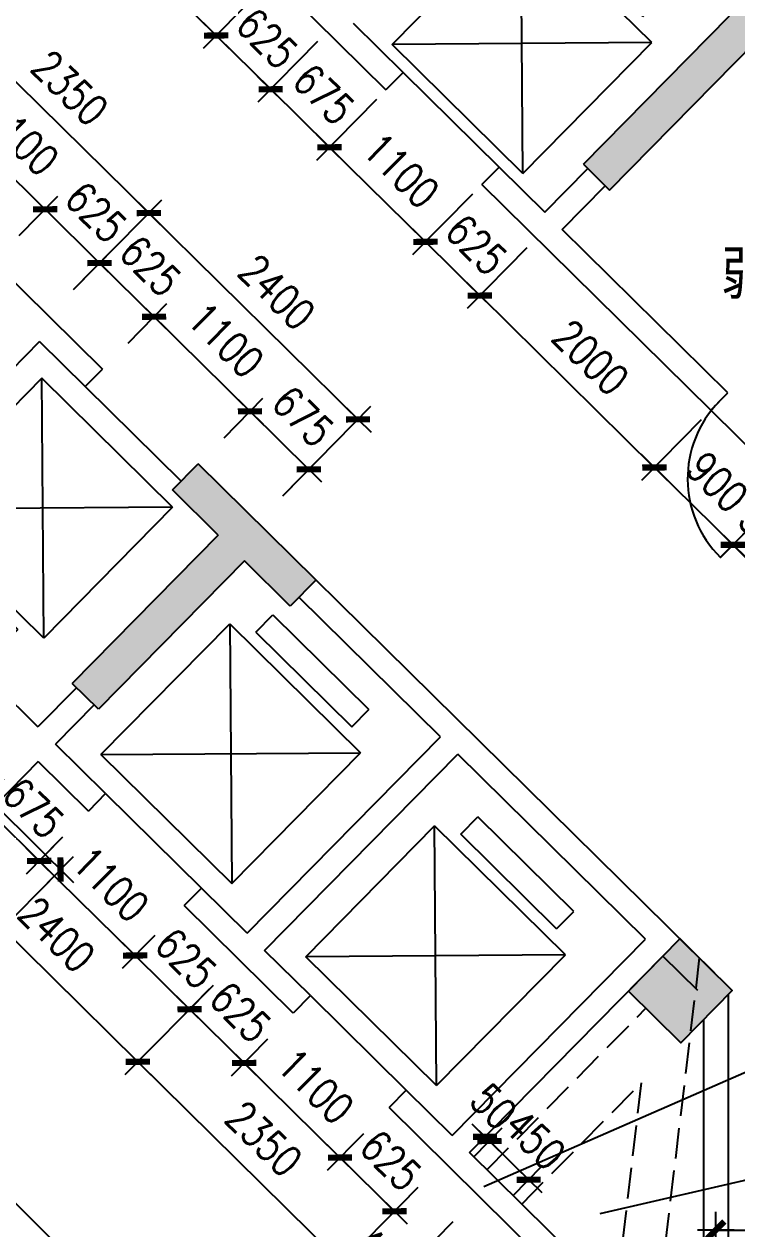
# Model space of a CAD drawing. Extents: x -357449 to -117302, y 127569 to 244935.
# Drawn here: x -332278 to -326454, y 188089 to 197925 of the extents above; entities that cross this region are included whole.
import ezdxf

# ---------------------------------------------------------------- set-up
doc = ezdxf.new("R2010")
doc.units = 0
doc.header["$MEASUREMENT"] = 0
doc.linetypes.add('DASH', pattern=[0.35, 0.25, -0.1])
doc.layers.get('0').update_dxf_attribs({"linetype": 'CONTINUOUS'})
doc.layers.get('DEFPOINTS').update_dxf_attribs({"linetype": 'CONTINUOUS'})
for name, color, linetype in [('1', 8, 'CONTINUOUS'), ('COLUMN', 4, 'CONTINUOUS'), ('WALL', 1, 'CONTINUOUS'), ('WINDOW', 4, 'CONTINUOUS'), ('WINDOWS', 4, 'CONTINUOUS'), ('阳台', 4, 'CONTINUOUS')]:
    doc.layers.add(name, color=color, linetype=linetype)
doc.layers.add('AXIS', color=3, linetype='CONTINUOUS', lineweight=9)
doc.styles.add('DIM_FONT', font='SIMPLEX.shx', dxfattribs={"width": 0.8})
doc.styles.add('H1', font='SimSun.ttf')
doc.dimstyles.new('DIMN-200', dxfattribs={"dimtxt": 300, "dimasz": 1, "dimexe": 250, "dimexo": 0, "dimgap": 150, "dimtad": 1, "dimdec": 0, "dimdsep": 46, "dimtxsty": 'DIM_FONT', "dimblk": '_DIMX', "dimcen": 2.5, "dimclrd": 256, "dimclre": 256, "dimclrt": 4, "dimadec": 0, "dimazin": 0, "dimtfac": 1, "dimtdec": 0, "dimtix": 1, "dimtmove": 2, "dimatfit": 3, "dimldrblk": '_DIMX', "dimfxl": 0, "dimtolj": 1, "dimtzin": 0, "dimarcsym": 0})
doc.dimstyles.get("Standard").update_dxf_attribs({"dimtxt": 375, "dimasz": 1, "dimexe": 150, "dimexo": 0, "dimgap": 200, "dimtad": 1, "dimdec": 0, "dimzin": 0, "dimdsep": 46, "dimtxsty": 'DIM_FONT', "dimblk1": '_DIMX', "dimblk2": '_DIMX', "dimsah": 1, "dimcen": 200, "dimclrd": 256, "dimclre": 256, "dimclrt": 4, "dimadec": 0, "dimazin": 0, "dimtfac": 1, "dimtdec": 0, "dimtix": 1, "dimtmove": 2, "dimatfit": 3, "dimldrblk": '_DIMX', "dimfxl": 0, "dimtolj": 1, "dimtzin": 0, "dimarcsym": 0})

# ---------------------------------------------------------------- blocks, each defined once
blk = doc.blocks.new('_DIMX')
blk.add_line((-150, 0), (150, 0))
at = {"const_width": 50}
blk.add_lwpolyline([(-70, -70), (70, 70)], dxfattribs=at)
blk = doc.blocks.new('*D1018')
at = {"linetype": 'ByBlock'}
for p, q in [((-303991, 226285.3), (-303991, 226794.9)), ((-300103.9, 225965.3), (-300103.9, 226794.9)), ((-303990, 226644.9), (-300104.9, 226644.9))]:
    blk.add_line(p, q, dxfattribs=at)
at = {"layer": 'DEFPOINTS', "color": 0, "linetype": 'ByBlock'}
for p in [(-300103.9, 226644.9), (-303991, 226285.3), (-300103.9, 225965.3)]:
    blk.add_point(p, dxfattribs=at)
at = {"linetype": 'ByBlock', "rotation": 180}
blk.add_blockref('_DIMX', (-303991, 226644.9), dxfattribs=at)
at = {"linetype": 'ByBlock'}
blk.add_blockref('_DIMX', (-300103.9, 226644.9), dxfattribs=at)
at = {"color": 4, "linetype": 'ByBlock', "insert": (-302047.4, 226919.9), "char_height": 250, "attachment_point": 5, "style": 'DIM_FONT'}
blk.add_mtext('\\A1;3887', dxfattribs=at)
blk = doc.blocks.new('*D1016')
at = {"linetype": 'ByBlock'}
for p, q in [((-307374.4, 240703.6), (-305957.6, 242141.4)), ((-298442.1, 234525.1), (-306062.1, 242033.9)), ((-299752.9, 233193.4), (-298336.1, 234631.2))]:
    blk.add_line(p, q, dxfattribs=at)
at = {"layer": 'DEFPOINTS', "color": 0, "linetype": 'ByBlock'}
for p in [(-306062.8, 242034.6), (-307374.4, 240703.6), (-299752.9, 233193.4)]:
    blk.add_point(p, dxfattribs=at)
at = {"linetype": 'ByBlock'}
for p, rotation in [((-306062.8, 242034.6), 135.4212849043528), ((-298441.4, 234524.4), 315.4212849043528)]:
    blk.add_blockref('_DIMX', p, dxfattribs=dict(at, rotation=rotation))
at = {"color": 4, "linetype": 'ByBlock', "insert": (-302059.1, 238475.4), "char_height": 250, "attachment_point": 5, "rotation": 315.42128, "style": 'DIM_FONT'}
blk.add_mtext('\\A1;10700', dxfattribs=at)
blk = doc.blocks.new('*D836')
at = {"linetype": 'ByBlock'}
for p, q in [((-307663.4, 240707.6), (-309496.6, 242514.1)), ((-309390.5, 242408.1), (-328829.8, 222680.8)), ((-327104.2, 220978.9), (-328937.4, 222785.3))]:
    blk.add_line(p, q, dxfattribs=at)
at = {"layer": 'DEFPOINTS', "color": 0, "linetype": 'ByBlock'}
for p in [(-307663.4, 240707.6), (-328830.5, 222680), (-327104.2, 220978.9)]:
    blk.add_point(p, dxfattribs=at)
at = {"linetype": 'ByBlock'}
for p, rotation in [((-309389.8, 242408.8), 45.42128490415822), ((-328830.5, 222680), 225.4212849041582)]:
    blk.add_blockref('_DIMX', p, dxfattribs=dict(at, rotation=rotation))
at = {"color": 4, "linetype": 'ByBlock', "insert": (-319306, 232737.4), "char_height": 250, "attachment_point": 5, "rotation": 45.42128, "style": 'DIM_FONT'}
blk.add_mtext('\\A1;27698', dxfattribs=at)
blk = doc.blocks.new('*D1072')
at = {"linetype": 'ByBlock'}
for p, q in [((-310466, 235535.9), (-310148.7, 235857.9)), ((-310253.3, 235750.4), (-309471.2, 234979.7)), ((-309682.5, 234763.9), (-309365.2, 235085.8))]:
    blk.add_line(p, q, dxfattribs=at)
at = {"layer": 'DEFPOINTS', "color": 0, "linetype": 'ByBlock'}
for p in [(-310466, 235535.9), (-309470.5, 234979), (-309682.5, 234763.9)]:
    blk.add_point(p, dxfattribs=at)
at = {"linetype": 'ByBlock'}
for p, rotation in [((-310254, 235751.1), 135.4212849043552), ((-309470.5, 234979), 315.4212849043552)]:
    blk.add_blockref('_DIMX', p, dxfattribs=dict(at, rotation=rotation))
at = {"color": 4, "linetype": 'ByBlock', "insert": (-309669.2, 235560.9), "char_height": 250, "attachment_point": 5, "rotation": 315.42128, "style": 'DIM_FONT'}
blk.add_mtext('\\A1;1100', dxfattribs=at)
blk = doc.blocks.new('*D1064')
at = {"linetype": 'ByBlock'}
for p, q in [((-306762.8, 235874.7), (-307251.7, 235378.5)), ((-307145.7, 235484.6), (-306363.6, 234714)), ((-305979.3, 235102.6), (-306468.2, 234606.4))]:
    blk.add_line(p, q, dxfattribs=at)
at = {"layer": 'DEFPOINTS', "color": 0, "linetype": 'ByBlock'}
for p in [(-306762.8, 235874.7), (-305979.3, 235102.6), (-306362.9, 234713.3)]:
    blk.add_point(p, dxfattribs=at)
at = {"linetype": 'ByBlock'}
for p, rotation in [((-307146.5, 235485.3), 135.4212848950313), ((-306362.9, 234713.3), 315.4212848950314)]:
    blk.add_blockref('_DIMX', p, dxfattribs=dict(at, rotation=rotation))
at = {"color": 4, "linetype": 'ByBlock', "insert": (-306561.7, 235295.2), "char_height": 250, "attachment_point": 5, "rotation": 315.42128, "style": 'DIM_FONT'}
blk.add_mtext('\\A1;1100', dxfattribs=at)
blk = doc.blocks.new('A$C42896F79')
at = {"layer": '1'}
for p, q in [((1120.9, 2194.6), (68.1, 1126.1)), ((1120.9, 2194.6), (2189.4, 1141.7)), ((1120.9, 2194.6), (1136.5, 73.3)), ((68.1, 1126.1), (2189.4, 1141.7)), ((68.1, 1126.1), (1136.5, 73.3)), ((2189.4, 1141.7), (1136.5, 73.3)), ((140.4, 914.5), (0, 772.1)), ((140.4, 914.5), (923.9, 142.5)), ((0, 772.1), (783.5, 0)), ((923.9, 142.5), (783.5, 0))]:
    blk.add_line(p, q, dxfattribs=at)
blk = doc.blocks.new('*D829')
at = {"linetype": 'ByBlock'}
for p, q in [((-310911.2, 235974.6), (-310191.8, 236704.7)), ((-310296.3, 236597.2), (-308623.9, 234949.1)), ((-309237.3, 234325.2), (-308517.9, 235055.3))]:
    blk.add_line(p, q, dxfattribs=at)
at = {"layer": 'DEFPOINTS', "color": 0, "linetype": 'ByBlock'}
for p in [(-310911.2, 235974.6), (-308623.2, 234948.4), (-309237.3, 234325.2)]:
    blk.add_point(p, dxfattribs=at)
at = {"linetype": 'ByBlock'}
for p, rotation in [((-310297.1, 236597.9), 135.4212849043533), ((-308623.2, 234948.4), 315.4212849043533)]:
    blk.add_blockref('_DIMX', p, dxfattribs=dict(at, rotation=rotation))
at = {"color": 4, "linetype": 'ByBlock', "insert": (-309267.1, 235969), "char_height": 250, "attachment_point": 5, "rotation": 315.42128, "style": 'DIM_FONT'}
blk.add_mtext('\\A1;2350', dxfattribs=at)
blk = doc.blocks.new('*D1125')
at = {"linetype": 'ByBlock'}
for p, q in [((-309877.5, 230113.7), (-309237.6, 229483)), ((-310396.5, 228520.6), (-309345.1, 229587.6)), ((-310930.4, 229045.2), (-310290.4, 228414.6))]:
    blk.add_line(p, q, dxfattribs=at)
at = {"layer": 'DEFPOINTS', "color": 0, "linetype": 'ByBlock'}
for p in [(-309877.5, 230113.7), (-309344.4, 229588.3), (-310930.4, 229045.2)]:
    blk.add_point(p, dxfattribs=at)
at = {"linetype": 'ByBlock'}
for p, rotation in [((-309344.4, 229588.3), 45.42128490437025), ((-310397.2, 228519.9), 225.4212849043703)]:
    blk.add_blockref('_DIMX', p, dxfattribs=dict(at, rotation=rotation))
at = {"color": 4, "linetype": 'ByBlock', "insert": (-310066.7, 229247.1), "char_height": 250, "attachment_point": 5, "rotation": 45.42128, "style": 'DIM_FONT'}
blk.add_mtext('\\A1;1500', dxfattribs=at)
blk = doc.blocks.new('*D1091')
at = {"linetype": 'ByBlock'}
for p, q in [((-308574, 229050.1), (-308840.2, 228780)), ((-308735.6, 228887.6), (-308736.3, 228888.3)), ((-308734.9, 228886.9), (-308289.7, 228448.2)), ((-308128.8, 228611.4), (-308395, 228341.3)), ((-308289, 228447.5), (-308288.3, 228446.8))]:
    blk.add_line(p, q, dxfattribs=at)
at = {"layer": 'DEFPOINTS', "color": 0, "linetype": 'ByBlock'}
for p in [(-308574, 229050.1), (-308128.8, 228611.4), (-308289.7, 228448.2)]:
    blk.add_point(p, dxfattribs=at)
at = {"linetype": 'ByBlock'}
for p, rotation in [((-308734.9, 228886.9), 315.4212849040234), ((-308289.7, 228448.2), 135.4212849040234)]:
    blk.add_blockref('_DIMX', p, dxfattribs=dict(at, rotation=rotation))
at = {"color": 4, "linetype": 'ByBlock', "insert": (-308319.3, 228863.4), "char_height": 250, "attachment_point": 5, "rotation": 315.42128, "style": 'DIM_FONT'}
blk.add_mtext('\\A1;625', dxfattribs=at)
blk = doc.blocks.new('*D1088')
at = {"linetype": 'ByBlock'}
for p, q in [((-309807.8, 230326.9), (-310527.2, 229596.8)), ((-308713.2, 228019.8), (-310421.2, 229703)), ((-308098.3, 228642.4), (-308817.7, 227912.3))]:
    blk.add_line(p, q, dxfattribs=at)
at = {"layer": 'DEFPOINTS', "color": 0, "linetype": 'ByBlock'}
for p in [(-309807.8, 230326.9), (-310422, 229703.7), (-308098.3, 228642.4)]:
    blk.add_point(p, dxfattribs=at)
at = {"linetype": 'ByBlock'}
for p, rotation in [((-310422, 229703.7), 135.4212849051306), ((-308712.5, 228019.1), 315.4212849051306)]:
    blk.add_blockref('_DIMX', p, dxfattribs=dict(at, rotation=rotation))
at = {"color": 4, "linetype": 'ByBlock', "insert": (-309374.2, 229057.3), "char_height": 250, "attachment_point": 5, "rotation": 315.42128, "style": 'DIM_FONT'}
blk.add_mtext('\\A1;2400', dxfattribs=at)
blk = doc.blocks.new('*D1093')
at = {"linetype": 'ByBlock'}
for p, q in [((-307653.1, 228203.7), (-307949.8, 227902.7)), ((-307843.8, 228008.8), (-307061.7, 227238.1)), ((-306869.6, 227431.6), (-307166.3, 227130.6))]:
    blk.add_line(p, q, dxfattribs=at)
at = {"layer": 'DEFPOINTS', "color": 0, "linetype": 'ByBlock'}
for p in [(-307653.1, 228203.7), (-306869.6, 227431.6), (-307061, 227237.4)]:
    blk.add_point(p, dxfattribs=at)
at = {"linetype": 'ByBlock'}
for p, rotation in [((-307844.5, 228009.5), 135.4212849040198), ((-307061, 227237.4), 315.4212849040198)]:
    blk.add_blockref('_DIMX', p, dxfattribs=dict(at, rotation=rotation))
at = {"color": 4, "linetype": 'ByBlock', "insert": (-307259.7, 227819.3), "char_height": 250, "attachment_point": 5, "rotation": 315.42128, "style": 'DIM_FONT'}
blk.add_mtext('\\A1;1100', dxfattribs=at)
blk = doc.blocks.new('*D1087')
at = {"linetype": 'ByBlock'}
for p, q in [((-308098.3, 228642.4), (-308817.7, 227912.3)), ((-307039.3, 226370.4), (-308711.8, 228018.4)), ((-306424.4, 226993), (-307143.9, 226262.9))]:
    blk.add_line(p, q, dxfattribs=at)
at = {"layer": 'DEFPOINTS', "color": 0, "linetype": 'ByBlock'}
for p in [(-308098.3, 228642.4), (-308712.5, 228019.1), (-306424.4, 226993)]:
    blk.add_point(p, dxfattribs=at)
at = {"linetype": 'ByBlock'}
for p, rotation in [((-308712.5, 228019.1), 135.4212849040186), ((-307038.6, 226369.7), 315.4212849040186)]:
    blk.add_blockref('_DIMX', p, dxfattribs=dict(at, rotation=rotation))
at = {"color": 4, "linetype": 'ByBlock', "insert": (-307682.5, 227390.3), "char_height": 250, "attachment_point": 5, "rotation": 315.42128, "style": 'DIM_FONT'}
blk.add_mtext('\\A1;2350', dxfattribs=at)
blk = doc.blocks.new('*D1092')
at = {"linetype": 'ByBlock'}
for p, q in [((-308098.3, 228642.4), (-308395, 228341.3)), ((-308290.4, 228448.9), (-308291.1, 228449.6)), ((-308289.7, 228448.2), (-307844.5, 228009.5)), ((-307653.1, 228203.7), (-307949.8, 227902.7)), ((-307843.8, 228008.8), (-307843.1, 228008.1))]:
    blk.add_line(p, q, dxfattribs=at)
at = {"layer": 'DEFPOINTS', "color": 0, "linetype": 'ByBlock'}
for p in [(-308098.3, 228642.4), (-307653.1, 228203.7), (-307844.5, 228009.5)]:
    blk.add_point(p, dxfattribs=at)
at = {"linetype": 'ByBlock'}
for p, rotation in [((-308289.7, 228448.2), 315.4212849040208), ((-307844.5, 228009.5), 135.4212849040208)]:
    blk.add_blockref('_DIMX', p, dxfattribs=dict(at, rotation=rotation))
at = {"color": 4, "linetype": 'ByBlock', "insert": (-307874.1, 228424.7), "char_height": 250, "attachment_point": 5, "rotation": 315.42128, "style": 'DIM_FONT'}
blk.add_mtext('\\A1;625', dxfattribs=at)
blk = doc.blocks.new('*D1095')
at = {"linetype": 'ByBlock'}
for p, q in [((-306424.4, 226993), (-307143.9, 226262.9)), ((-306139.5, 226712.2), (-306859, 225982.1)), ((-307039.3, 226370.4), (-307040, 226371.1)), ((-306753.7, 226088.9), (-307038.6, 226369.7)), ((-306753, 226088.2), (-306752.3, 226087.5))]:
    blk.add_line(p, q, dxfattribs=at)
at = {"layer": 'DEFPOINTS', "color": 0, "linetype": 'ByBlock'}
for p in [(-306424.4, 226993), (-306139.5, 226712.2), (-307038.6, 226369.7)]:
    blk.add_point(p, dxfattribs=at)
at = {"linetype": 'ByBlock'}
for p, rotation in [((-307038.6, 226369.7), 315.4212849058632), ((-306753.7, 226088.9), 135.4212849058632)]:
    blk.add_blockref('_DIMX', p, dxfattribs=dict(at, rotation=rotation))
at = {"color": 4, "linetype": 'ByBlock', "insert": (-306703.1, 226425.2), "char_height": 250, "attachment_point": 5, "rotation": 315.42128, "style": 'DIM_FONT'}
blk.add_mtext('\\A1;400', dxfattribs=at)
blk = doc.blocks.new('*D1094')
at = {"linetype": 'ByBlock'}
for p, q in [((-306869.6, 227431.6), (-307166.3, 227130.6)), ((-307061.7, 227238.1), (-307062.4, 227238.8)), ((-307061, 227237.4), (-306615.8, 226798.7)), ((-306424.4, 226993), (-306721.1, 226691.9)), ((-306615.1, 226798), (-306614.4, 226797.3))]:
    blk.add_line(p, q, dxfattribs=at)
at = {"layer": 'DEFPOINTS', "color": 0, "linetype": 'ByBlock'}
for p in [(-306869.6, 227431.6), (-306424.4, 226993), (-306615.8, 226798.7)]:
    blk.add_point(p, dxfattribs=at)
at = {"linetype": 'ByBlock'}
for p, rotation in [((-307061, 227237.4), 315.4212849040238), ((-306615.8, 226798.7), 135.4212849040238)]:
    blk.add_blockref('_DIMX', p, dxfattribs=dict(at, rotation=rotation))
at = {"color": 4, "linetype": 'ByBlock', "insert": (-306645.4, 227214), "char_height": 250, "attachment_point": 5, "rotation": 315.42128, "style": 'DIM_FONT'}
blk.add_mtext('\\A1;625', dxfattribs=at)
blk = doc.blocks.new('*D1076')
at = {"linetype": 'ByBlock'}
for p, q in [((-308008.7, 233114.4), (-307691.4, 233436.4)), ((-307797.3, 233330.3), (-307798.1, 233331)), ((-307796.6, 233329.6), (-307315.8, 232855.8)), ((-307527.9, 232640.6), (-307210.6, 232962.6)), ((-307315.1, 232855.1), (-307314.4, 232854.4))]:
    blk.add_line(p, q, dxfattribs=at)
at = {"layer": 'DEFPOINTS', "color": 0, "linetype": 'ByBlock'}
for p in [(-308008.7, 233114.4), (-307315.8, 232855.8), (-307527.9, 232640.6)]:
    blk.add_point(p, dxfattribs=at)
at = {"linetype": 'ByBlock'}
for p, rotation in [((-307796.6, 233329.6), 315.4212849043567), ((-307315.8, 232855.8), 135.4212849043567)]:
    blk.add_blockref('_DIMX', p, dxfattribs=dict(at, rotation=rotation))
at = {"color": 4, "linetype": 'ByBlock', "insert": (-307363.2, 233288.6), "char_height": 250, "attachment_point": 5, "rotation": 315.42128, "style": 'DIM_FONT'}
blk.add_mtext('\\A1;675', dxfattribs=at)
blk = doc.blocks.new('*D1021')
at = {"linetype": 'ByBlock'}
for p, q in [((-309237.3, 234325.2), (-308517.9, 235055.3)), ((-308622.5, 234947.7), (-306914.4, 233264.6)), ((-307527.9, 232640.6), (-306808.4, 233370.7))]:
    blk.add_line(p, q, dxfattribs=at)
at = {"layer": 'DEFPOINTS', "color": 0, "linetype": 'ByBlock'}
for p in [(-309237.3, 234325.2), (-306913.7, 233263.9), (-307527.9, 232640.6)]:
    blk.add_point(p, dxfattribs=at)
at = {"linetype": 'ByBlock'}
for p, rotation in [((-308623.2, 234948.4), 135.4212849043523), ((-306913.7, 233263.9), 315.4212849043523)]:
    blk.add_blockref('_DIMX', p, dxfattribs=dict(at, rotation=rotation))
at = {"color": 4, "linetype": 'ByBlock', "insert": (-307575.4, 234302), "char_height": 250, "attachment_point": 5, "rotation": 315.42128, "style": 'DIM_FONT'}
blk.add_mtext('\\A1;2400', dxfattribs=at)
blk = doc.blocks.new('*D1090')
at = {"linetype": 'ByBlock'}
for p, q in [((-309357.5, 229822.2), (-309623.7, 229552.1)), ((-309517.7, 229658.2), (-308735.6, 228887.6)), ((-308574, 229050.1), (-308840.2, 228780))]:
    blk.add_line(p, q, dxfattribs=at)
at = {"layer": 'DEFPOINTS', "color": 0, "linetype": 'ByBlock'}
for p in [(-309357.5, 229822.2), (-308574, 229050.1), (-308734.9, 228886.9)]:
    blk.add_point(p, dxfattribs=at)
at = {"linetype": 'ByBlock'}
for p, rotation in [((-309518.4, 229658.9), 135.4212849051347), ((-308734.9, 228886.9), 315.4212849051347)]:
    blk.add_blockref('_DIMX', p, dxfattribs=dict(at, rotation=rotation))
at = {"color": 4, "linetype": 'ByBlock', "insert": (-308933.6, 229468.8), "char_height": 250, "attachment_point": 5, "rotation": 315.42128, "style": 'DIM_FONT'}
blk.add_mtext('\\A1;1100', dxfattribs=at)
blk = doc.blocks.new('*D1089')
at = {"linetype": 'ByBlock'}
for p, q in [((-309807.8, 230326.9), (-310104.5, 230025.9)), ((-309999.9, 230133.4), (-310000.6, 230134.1)), ((-309999.2, 230132.7), (-309518.4, 229658.9)), ((-309327, 229853.2), (-309623.7, 229552.1)), ((-309517.7, 229658.2), (-309517, 229657.5))]:
    blk.add_line(p, q, dxfattribs=at)
at = {"layer": 'DEFPOINTS', "color": 0, "linetype": 'ByBlock'}
for p in [(-309807.8, 230326.9), (-309327, 229853.2), (-309518.4, 229658.9)]:
    blk.add_point(p, dxfattribs=at)
at = {"linetype": 'ByBlock'}
for p, rotation in [((-309999.2, 230132.7), 315.4212849051298), ((-309518.4, 229658.9), 135.4212849051298)]:
    blk.add_blockref('_DIMX', p, dxfattribs=dict(at, rotation=rotation))
at = {"color": 4, "linetype": 'ByBlock', "insert": (-309565.8, 230091.7), "char_height": 250, "attachment_point": 5, "rotation": 315.42128, "style": 'DIM_FONT'}
blk.add_mtext('\\A1;675', dxfattribs=at)
blk = doc.blocks.new('*D1075')
at = {"linetype": 'ByBlock'}
for p, q in [((-308792.2, 233886.5), (-308474.9, 234208.5)), ((-308579.4, 234100.9), (-307797.3, 233330.3)), ((-308008.7, 233114.4), (-307691.4, 233436.4))]:
    blk.add_line(p, q, dxfattribs=at)
at = {"layer": 'DEFPOINTS', "color": 0, "linetype": 'ByBlock'}
for p in [(-308792.2, 233886.5), (-307796.6, 233329.6), (-308008.7, 233114.4)]:
    blk.add_point(p, dxfattribs=at)
at = {"linetype": 'ByBlock'}
for p, rotation in [((-308580.2, 234101.6), 135.42128490435), ((-307796.6, 233329.6), 315.42128490435)]:
    blk.add_blockref('_DIMX', p, dxfattribs=dict(at, rotation=rotation))
at = {"color": 4, "linetype": 'ByBlock', "insert": (-307995.4, 233911.5), "char_height": 250, "attachment_point": 5, "rotation": 315.42128, "style": 'DIM_FONT'}
blk.add_mtext('\\A1;1100', dxfattribs=at)
blk = doc.blocks.new('*D1074')
at = {"linetype": 'ByBlock'}
for p, q in [((-309237.3, 234325.2), (-308920, 234647.2)), ((-309026, 234541), (-309026.8, 234541.7)), ((-309025.3, 234540.3), (-308580.2, 234101.6)), ((-308792.2, 233886.5), (-308474.9, 234208.5)), ((-308579.4, 234100.9), (-308578.7, 234100.2))]:
    blk.add_line(p, q, dxfattribs=at)
at = {"layer": 'DEFPOINTS', "color": 0, "linetype": 'ByBlock'}
for p in [(-309237.3, 234325.2), (-308580.2, 234101.6), (-308792.2, 233886.5)]:
    blk.add_point(p, dxfattribs=at)
at = {"linetype": 'ByBlock'}
for p, rotation in [((-309025.3, 234540.3), 315.4212849043521), ((-308580.2, 234101.6), 135.4212849043521)]:
    blk.add_blockref('_DIMX', p, dxfattribs=dict(at, rotation=rotation))
at = {"color": 4, "linetype": 'ByBlock', "insert": (-308609.7, 234516.9), "char_height": 250, "attachment_point": 5, "rotation": 315.42128, "style": 'DIM_FONT'}
blk.add_mtext('\\A1;625', dxfattribs=at)
blk = doc.blocks.new('*D1073')
at = {"linetype": 'ByBlock'}
for p, q in [((-309682.5, 234763.9), (-309365.2, 235085.8)), ((-309471.2, 234979.7), (-309471.9, 234980.4)), ((-309470.5, 234979), (-309025.3, 234540.3)), ((-309237.3, 234325.2), (-308920, 234647.2)), ((-309024.6, 234539.6), (-309023.9, 234538.9))]:
    blk.add_line(p, q, dxfattribs=at)
at = {"layer": 'DEFPOINTS', "color": 0, "linetype": 'ByBlock'}
for p in [(-309682.5, 234763.9), (-309025.3, 234540.3), (-309237.3, 234325.2)]:
    blk.add_point(p, dxfattribs=at)
at = {"linetype": 'ByBlock'}
for p, rotation in [((-309470.5, 234979), 315.4212849043577), ((-309025.3, 234540.3), 135.4212849043577)]:
    blk.add_blockref('_DIMX', p, dxfattribs=dict(at, rotation=rotation))
at = {"color": 4, "linetype": 'ByBlock', "insert": (-309054.9, 234955.5), "char_height": 250, "attachment_point": 5, "rotation": 315.42128, "style": 'DIM_FONT'}
blk.add_mtext('\\A1;625', dxfattribs=at)
blk = doc.blocks.new('*D1069')
at = {"linetype": 'ByBlock'}
for p, q in [((-303468.5, 232628.4), (-303957.4, 232132.3)), ((-303254.8, 232417.9), (-303743.7, 231921.7)), ((-303852.8, 232239.8), (-303853.6, 232240.5)), ((-303852.1, 232239.1), (-303638.4, 232028.5)), ((-303637.7, 232027.8), (-303637, 232027.1))]:
    blk.add_line(p, q, dxfattribs=at)
at = {"layer": 'DEFPOINTS', "color": 0, "linetype": 'ByBlock'}
for p in [(-303468.5, 232628.4), (-303254.8, 232417.9), (-303638.4, 232028.5)]:
    blk.add_point(p, dxfattribs=at)
at = {"linetype": 'ByBlock'}
for p, rotation in [((-303852.1, 232239.1), 315.4212849012927), ((-303638.4, 232028.5), 135.4212849012927)]:
    blk.add_blockref('_DIMX', p, dxfattribs=dict(at, rotation=rotation))
at = {"color": 4, "linetype": 'ByBlock', "insert": (-303552.3, 232329.7), "char_height": 250, "attachment_point": 5, "rotation": 315.42128, "style": 'DIM_FONT'}
blk.add_mtext('\\A1;300', dxfattribs=at)
blk = doc.blocks.new('*D1067')
at = {"linetype": 'ByBlock'}
for p, q in [((-304109.5, 233260.1), (-304597, 232765.4)), ((-304491, 232871.6), (-303851.4, 232241.3)), ((-303468.5, 232628.4), (-303956, 232133.7))]:
    blk.add_line(p, q, dxfattribs=at)
at = {"layer": 'DEFPOINTS', "color": 0, "linetype": 'ByBlock'}
for p in [(-304109.5, 233260.1), (-303468.5, 232628.4), (-303850.7, 232240.6)]:
    blk.add_point(p, dxfattribs=at)
at = {"linetype": 'ByBlock'}
for p, rotation in [((-304491.7, 232872.3), 135.4212848961943), ((-303850.7, 232240.6), 315.4212848961943)]:
    blk.add_blockref('_DIMX', p, dxfattribs=dict(at, rotation=rotation))
at = {"color": 4, "linetype": 'ByBlock', "insert": (-303978.2, 232752.3), "char_height": 250, "attachment_point": 5, "rotation": 315.42128, "style": 'DIM_FONT'}
blk.add_mtext('\\A1;900', dxfattribs=at)
blk = doc.blocks.new('*D1066')
at = {"linetype": 'ByBlock'}
for p, q in [((-305534.1, 234663.9), (-306023, 234167.7)), ((-305917, 234273.9), (-304493.9, 232871.5)), ((-304109.5, 233260.1), (-304598.5, 232764))]:
    blk.add_line(p, q, dxfattribs=at)
at = {"layer": 'DEFPOINTS', "color": 0, "linetype": 'ByBlock'}
for p in [(-305534.1, 234663.9), (-304109.5, 233260.1), (-304493.2, 232870.8)]:
    blk.add_point(p, dxfattribs=at)
at = {"linetype": 'ByBlock'}
for p, rotation in [((-305917.8, 234274.6), 135.4212840755634), ((-304493.2, 232870.8), 315.4212840755634)]:
    blk.add_blockref('_DIMX', p, dxfattribs=dict(at, rotation=rotation))
at = {"color": 4, "linetype": 'ByBlock', "insert": (-305012.5, 233768.6), "char_height": 250, "attachment_point": 5, "rotation": 315.42128, "style": 'DIM_FONT'}
blk.add_mtext('\\A1;2000', dxfattribs=at)
blk = doc.blocks.new('*D1065')
at = {"linetype": 'ByBlock'}
for p, q in [((-305979.3, 235102.6), (-306468.2, 234606.4)), ((-306363.6, 234714), (-306364.4, 234714.7)), ((-306362.9, 234713.3), (-305917.8, 234274.6)), ((-305534.1, 234663.9), (-306023, 234167.7)), ((-305917, 234273.9), (-305916.3, 234273.2))]:
    blk.add_line(p, q, dxfattribs=at)
at = {"layer": 'DEFPOINTS', "color": 0, "linetype": 'ByBlock'}
for p in [(-305979.3, 235102.6), (-305534.1, 234663.9), (-305917.8, 234274.6)]:
    blk.add_point(p, dxfattribs=at)
at = {"linetype": 'ByBlock'}
for p, rotation in [((-306362.9, 234713.3), 315.4212848956553), ((-305917.8, 234274.6), 135.4212848956553)]:
    blk.add_blockref('_DIMX', p, dxfattribs=dict(at, rotation=rotation))
at = {"color": 4, "linetype": 'ByBlock', "insert": (-305947.3, 234689.8), "char_height": 250, "attachment_point": 5, "rotation": 315.42128, "style": 'DIM_FONT'}
blk.add_mtext('\\A1;625', dxfattribs=at)
blk = doc.blocks.new('*D1063')
at = {"linetype": 'ByBlock'}
for p, q in [((-307243.6, 236348.5), (-307732.5, 235852.3)), ((-307628, 235959.8), (-307628.7, 235960.5)), ((-307627.2, 235959.1), (-307146.5, 235485.3)), ((-306762.8, 235874.7), (-307251.7, 235378.5)), ((-307145.7, 235484.6), (-307145, 235483.9))]:
    blk.add_line(p, q, dxfattribs=at)
at = {"layer": 'DEFPOINTS', "color": 0, "linetype": 'ByBlock'}
for p in [(-307243.6, 236348.5), (-306762.8, 235874.7), (-307146.5, 235485.3)]:
    blk.add_point(p, dxfattribs=at)
at = {"linetype": 'ByBlock'}
for p, rotation in [((-307627.2, 235959.1), 315.4212848955697), ((-307146.5, 235485.3), 135.4212848955697)]:
    blk.add_blockref('_DIMX', p, dxfattribs=dict(at, rotation=rotation))
at = {"color": 4, "linetype": 'ByBlock', "insert": (-307193.8, 235918.1), "char_height": 250, "attachment_point": 5, "rotation": 315.42128, "style": 'DIM_FONT'}
blk.add_mtext('\\A1;675', dxfattribs=at)
blk = doc.blocks.new('*D1062')
at = {"linetype": 'ByBlock'}
for p, q in [((-307688.8, 236787.1), (-308177.7, 236291)), ((-308073.1, 236398.5), (-308073.8, 236399.2)), ((-308072.4, 236397.8), (-307627.2, 235959.1)), ((-307243.6, 236348.5), (-307732.5, 235852.3)), ((-307626.5, 235958.4), (-307625.8, 235957.7))]:
    blk.add_line(p, q, dxfattribs=at)
at = {"layer": 'DEFPOINTS', "color": 0, "linetype": 'ByBlock'}
for p in [(-307688.8, 236787.1), (-307243.6, 236348.5), (-307627.2, 235959.1)]:
    blk.add_point(p, dxfattribs=at)
at = {"linetype": 'ByBlock'}
for p, rotation in [((-308072.4, 236397.8), 315.421284895061), ((-307627.2, 235959.1), 135.421284895061)]:
    blk.add_blockref('_DIMX', p, dxfattribs=dict(at, rotation=rotation))
at = {"color": 4, "linetype": 'ByBlock', "insert": (-307656.8, 236374.3), "char_height": 250, "attachment_point": 5, "rotation": 315.42128, "style": 'DIM_FONT'}
blk.add_mtext('\\A1;625', dxfattribs=at)
blk = doc.blocks.new('*D1061')
at = {"linetype": 'ByBlock'}
for p, q in [((-308472.3, 237559.2), (-308961.2, 237063)), ((-308855.2, 237169.2), (-308073.1, 236398.5)), ((-307688.8, 236787.1), (-308177.7, 236291))]:
    blk.add_line(p, q, dxfattribs=at)
at = {"layer": 'DEFPOINTS', "color": 0, "linetype": 'ByBlock'}
for p in [(-308472.3, 237559.2), (-307688.8, 236787.1), (-308072.4, 236397.8)]:
    blk.add_point(p, dxfattribs=at)
at = {"linetype": 'ByBlock'}
for p, rotation in [((-308855.9, 237169.9), 135.4212848950496), ((-308072.4, 236397.8), 315.4212848950496)]:
    blk.add_blockref('_DIMX', p, dxfattribs=dict(at, rotation=rotation))
at = {"color": 4, "linetype": 'ByBlock', "insert": (-308271.2, 236979.7), "char_height": 250, "attachment_point": 5, "rotation": 315.42128, "style": 'DIM_FONT'}
blk.add_mtext('\\A1;1100', dxfattribs=at)
blk = doc.blocks.new('*D1185')
at = {"linetype": 'ByBlock'}
for p, q in [((-304196.1, 226847.9), (-303963.9, 227083.5)), ((-304068.5, 226976), (-303749.4, 226661.5)), ((-303875.5, 226532), (-303643.4, 226767.6))]:
    blk.add_line(p, q, dxfattribs=at)
at = {"layer": 'DEFPOINTS', "color": 0, "linetype": 'ByBlock'}
for p in [(-304196.1, 226847.9), (-303748.6, 226660.8), (-303875.5, 226532)]:
    blk.add_point(p, dxfattribs=at)
at = {"linetype": 'ByBlock'}
for p, rotation in [((-304069.2, 226976.7), 135.4212849049592), ((-303748.6, 226660.8), 315.4212849049592)]:
    blk.add_blockref('_DIMX', p, dxfattribs=dict(at, rotation=rotation))
at = {"color": 4, "linetype": 'ByBlock', "insert": (-303697, 226989.8), "char_height": 250, "attachment_point": 5, "rotation": 315.42128, "style": 'DIM_FONT'}
blk.add_mtext('\\A1;450', dxfattribs=at)
blk = doc.blocks.new('*D1186')
at = {"linetype": 'ByBlock'}
for p, q in [((-304231.7, 226883), (-303999.5, 227118.6)), ((-304196.1, 226847.9), (-303963.9, 227083.5)), ((-304105.5, 227012.5), (-304106.2, 227013.2)), ((-304069.2, 226976.7), (-304104.8, 227011.8)), ((-304069.2, 226976.7), (-304104.8, 227011.8)), ((-304068.5, 226976), (-304067.7, 226975.3))]:
    blk.add_line(p, q, dxfattribs=at)
at = {"layer": 'DEFPOINTS', "color": 0, "linetype": 'ByBlock'}
for p in [(-304104.8, 227011.8), (-304231.7, 226883), (-304196.1, 226847.9)]:
    blk.add_point(p, dxfattribs=at)
at = {"linetype": 'ByBlock'}
for p, rotation in [((-304104.8, 227011.8), 315.4212849043203), ((-304069.2, 226976.7), 135.4212849043203)]:
    blk.add_blockref('_DIMX', p, dxfattribs=dict(at, rotation=rotation))
at = {"color": 4, "linetype": 'ByBlock', "insert": (-304034.7, 227258.7), "char_height": 250, "attachment_point": 5, "rotation": 315.42128, "style": 'DIM_FONT'}
blk.add_mtext('\\A1;50', dxfattribs=at)

msp = doc.modelspace()

# ---------------------------------------------------------------- hatches: boundary and pattern name
at = {"layer": 'COLUMN'}
for points in [[(-326300.79, 197780.49), (-325926.84, 197411.99), (-325716.28, 197625.68), (-326677.86, 198573.23), (-326888.43, 198359.54), (-326514.48, 197991.05), (-327707.69, 196780.16), (-327494, 196569.6)], [(-330477.03, 193542.38), (-330103.08, 193173.89), (-329892.51, 193387.57), (-330854.1, 194335.12), (-331064.67, 194121.44), (-330690.72, 193752.95), (-331883.93, 192542.06), (-331670.24, 192331.49)], [(-326918.72, 190457.19), (-327339.85, 190029.82), (-326912.48, 189608.68), (-326491.34, 190036.06)]]:
    msp.add_hatch(color=256, dxfattribs=at).paths.add_polyline_path(points)

# ---------------------------------------------------------------- linework, layer by layer
at = {"layer": '1'}
for p, q in [((-329180.49, 197529.5), (-328396.97, 196757.42)), ((-331777.99, 194964.74), (-330994.48, 194192.67)), ((-331612.14, 191642.47), (-330828.62, 190870.39)), ((-329938.27, 189993.03), (-329154.75, 189220.96))]:
    msp.add_line(p, q, dxfattribs=at)
at = {"layer": 'COLUMN'}
for p, q in [((-326588.05, 193570.97), (-325956.35, 194212.03)), ((-328520.05, 188433.46), (-325977, 189547.98))]:
    msp.add_line(p, q, dxfattribs=at)
msp.add_lwpolyline([(-327339.85, 190029.82), (-326918.72, 190457.19), (-326491.34, 190036.06), (-326912.48, 189608.68), (-327339.85, 190029.82)], dxfattribs=at)
msp.add_arc((-325956.35, 194212.03), 900, 135.421219, 225.421219, dxfattribs=at)
at = {"layer": 'WALL'}
for p, q in [((-330246.84, 198299.49), (-329320.86, 197387.04)), ((-329590.05, 197933.08), (-329180.49, 197529.5)), ((-327707.69, 196780.16), (-326514.48, 197991.05)), ((-327494, 196569.6), (-326300.79, 197780.49)), ((-329180.49, 197529.5), (-329320.86, 197387.04)), ((-328396.97, 196757.42), (-328537.35, 196614.96)), ((-328396.97, 196757.42), (-328023.02, 196388.93)), ((-328023.02, 196388.93), (-327672.08, 196745.07)), ((-327707.69, 196780.16), (-327494, 196569.6)), ((-326667.6, 194772.5), (-328537.35, 196614.96)), ((-327880.56, 196248.55), (-327529.62, 196604.69)), ((-326527.22, 194914.96), (-327880.56, 196248.55)), ((-332527.97, 195984.56), (-331637.62, 195107.2)), ((-332151.94, 195333.23), (-333731.19, 193730.59)), ((-332151.94, 195333.23), (-331777.99, 194964.74)), ((-331777.99, 194964.74), (-331637.62, 195107.2)), ((-326667.6, 194772.5), (-326527.22, 194914.96)), ((-331064.67, 194121.44), (-330854.1, 194335.12)), ((-326633.8, 190176.43), (-330854.1, 194335.12)), ((-330690.72, 193752.95), (-331064.67, 194121.44)), ((-337953.58, 193819.94), (-330388.9, 186365.7)), ((-333731.19, 193730.59), (-332164.16, 192186.43)), ((-330690.72, 193752.95), (-331883.93, 192542.06)), ((-330477.03, 193542.38), (-331670.24, 192331.49)), ((-330103.08, 193173.89), (-330477.03, 193542.38)), ((-329892.51, 193387.57), (-330103.08, 193173.89)), ((-328875.42, 192104.55), (-330032.89, 193245.12)), ((-331848.31, 192506.96), (-332164.16, 192186.43)), ((-331670.24, 192331.49), (-331883.93, 192542.06)), ((-331705.85, 192366.59), (-332021.7, 192046.06)), ((-330454.67, 190501.9), (-328875.42, 192104.55)), ((-331612.14, 191642.47), (-332021.7, 192046.06)), ((-332162.08, 191903.6), (-332513.03, 191547.46)), ((-332162.08, 191903.6), (-331752.52, 191500.01)), ((-330312.22, 190361.52), (-328732.97, 191964.17)), ((-327201.55, 190455.11), (-328732.97, 191964.17)), ((-331612.14, 191642.47), (-331752.52, 191500.01)), ((-330828.62, 190870.39), (-330969, 190727.94)), ((-330454.67, 190501.9), (-330828.62, 190870.39)), ((-330078.64, 189850.58), (-330969, 190727.94)), ((-328780.8, 188852.46), (-327201.55, 190455.11)), ((-329938.27, 189993.03), (-330312.22, 190361.52)), ((-328638.34, 188712.09), (-327059.09, 190314.73)), ((-326774.18, 190033.98), (-327059.09, 190314.73)), ((-329938.27, 189993.03), (-330078.64, 189850.58)), ((-326526.44, 190000.44), (-326526.44, 187288.6)), ((-326726.44, 189797.48), (-326726.44, 187370.58)), ((-329154.75, 189220.96), (-329295.13, 189078.5)), ((-328780.8, 188852.46), (-329154.75, 189220.96)), ((-327639.36, 187446.9), (-329295.13, 189078.5)), ((-327639.36, 187727.69), (-328638.34, 188712.09))]:
    msp.add_line(p, q, dxfattribs=at)
at = {"layer": 'WINDOW'}
msp.add_line((-326026.54, 194140.8), (-326667.6, 194772.5), dxfattribs=at)
at = {"layer": 'WINDOWS'}
msp.add_line((-327569.76, 188214.81), (-326178.62, 188535.98), dxfattribs=at)
at = {"layer": '阳台', "color": 8, "linetype": 'DASH', "ltscale": 1000}
for p, q in [((-326761.02, 190301.8), (-327065.59, 187750.3)), ((-328495.88, 188571.71), (-327197.39, 189889.44)), ((-328210.97, 188290.95), (-327235.36, 189281.02)), ((-327235.36, 189281.02), (-327421.57, 187721.04))]:
    msp.add_line(p, q, dxfattribs=at)

# ---------------------------------------------------------------- block references
at = {"layer": '1'}
for p, rotation in [((-327081.19, 198900.39), 179.9999999901344), ((-327786.59, 191452.7), 179.9999999999992)]:
    msp.add_blockref('A$C42896F79', p, dxfattribs=dict(at, rotation=rotation))
at = {"layer": '1', "xscale": -1}
for p, rotation in [((-333241.48, 192826.93), 270.8425698098684), ((-329471.98, 193113.49), 90.84256980986754)]:
    msp.add_blockref('A$C42896F79', p, dxfattribs=dict(at, rotation=rotation))

# ---------------------------------------------------------------- texts
at = {"layer": 'AXIS', "style": 'H1', "width": 0.8}
msp.add_text('弱电间', height=350, dxfattribs=at).set_placement((-326581.56, 195716.72))

# ---------------------------------------------------------------- dimensions: what is measured, and where the dimension line sits
at = {"layer": 'AXIS'}
for p1, p2, distance, dimstyle, override, picture, middle in [((-330298.91, 202141.42), (-349739.64, 182412.67), -2423.69, 'DIMN-200', {"dimtxt": 250, "dimexe": 150, "dimzin": 0, "dimblk1": '_DIMX', "dimblk2": '_DIMX', "dimsah": 1, "dimcen": 200}, '*D836', (-341941.52, 194171.22)), ((-322388.41, 194627.19), (-330009.88, 202137.39), -1868.6, 'Standard', {"dimtxt": 250, "dimgap": 150, "dimblk": '_DIMX'}, '*D1016', (-324694.58, 199909.15)), ((-333546.7, 197408.39), (-331872.83, 195758.96), 875.02, 'DIMN-200', {"dimtxt": 250, "dimexe": 150, "dimzin": 0, "dimblk1": '_DIMX', "dimblk2": '_DIMX', "dimsah": 1, "dimcen": 200}, '*D829', (-331902.58, 197402.82)), ((-331872.83, 195758.96), (-330163.34, 194074.42), 875.02, 'DIMN-200', {"dimtxt": 250, "dimexe": 150, "dimzin": 0, "dimblk1": '_DIMX', "dimblk2": '_DIMX', "dimsah": 1, "dimcen": 200}, '*D1021', (-330210.9, 195735.83)), ((-330733.79, 190076.18), (-332443.28, 191760.71), 875.02, 'DIMN-200', {"dimtxt": 250, "dimexe": 150, "dimzin": 0, "dimblk1": '_DIMX', "dimblk2": '_DIMX', "dimsah": 1, "dimcen": 200}, '*D1088', (-332009.68, 190491.06)), ((-329059.91, 188426.74), (-330733.79, 190076.18), 875.02, 'DIMN-200', {"dimtxt": 250, "dimexe": 150, "dimzin": 0, "dimblk1": '_DIMX', "dimblk2": '_DIMX', "dimsah": 1, "dimcen": 200}, '*D1087', (-330318, 188824.08)), ((-328775, 188145.99), (-329059.91, 188426.74), 875.02, 'DIMN-200', {"dimtxt": 250, "dimexe": 150, "dimzin": 0, "dimblk1": '_DIMX', "dimblk2": '_DIMX', "dimsah": 1, "dimcen": 200}, '*D1095', (-329338.6, 187858.98))]:
    dim = msp.add_aligned_dim(p1=p1, p2=p2, distance=distance, dimstyle=dimstyle, override=override, dxfattribs=at)
    dim.commit()
    dim.dimension.update_dxf_attribs({"geometry": picture, "text_midpoint": middle, "insert": (-22635.49, -38566.22)})
at = {"layer": 'WINDOW'}
for p1, p2, distance, picture, middle in [((-331107.78, 198993), (-330324.26, 198220.92), -546.6, '*D1061', (-330906.65, 198413.51)), ((-330324.26, 198220.92), (-329879.08, 197782.24), -546.6, '*D1062', (-330292.3, 197808.13)), ((-329879.08, 197782.24), (-329398.29, 197308.47), -546.6, '*D1063', (-329829.32, 197351.9)), ((-333101.53, 196969.71), (-332318.01, 196197.64), 302.06, '*D1072', (-332304.73, 196994.71)), ((-329398.29, 197308.47), (-328614.77, 196536.39), -546.6, '*D1064', (-329197.16, 196728.97)), ((-332318.01, 196197.64), (-331872.83, 195758.96), 302.06, '*D1073', (-331690.39, 196389.33)), ((-328614.77, 196536.39), (-328169.59, 196097.71), -546.6, '*D1065', (-328582.81, 196123.59)), ((-331872.83, 195758.96), (-331427.65, 195320.28), 302.06, '*D1074', (-331245.21, 195950.65)), ((-328169.59, 196097.71), (-326745.02, 194693.93), -546.6, '*D1066', (-327647.94, 195202.37)), ((-331427.65, 195320.28), (-330644.14, 194548.2), 302.06, '*D1075', (-330630.86, 195345.27)), ((-330644.14, 194548.2), (-330163.34, 194074.42), 302.06, '*D1076', (-329998.71, 194722.34)), ((-326745.02, 194693.93), (-326103.96, 194062.23), -544.55, '*D1067', (-326613.69, 194186.08)), ((-326103.96, 194062.23), (-325890.27, 193851.67), -546.6, '*D1069', (-326187.75, 193763.49)), ((-332443.28, 191760.71), (-331962.48, 191286.94), -272.67, '*D1089', (-332201.25, 191525.48)), ((-333565.86, 190479.03), (-332513.03, 191547.46), -748.47, '*D1125', (-332702.2, 190680.92)), ((-331993.01, 191255.96), (-331209.49, 190483.88), -229.18, '*D1090', (-331569.09, 190902.56)), ((-331209.49, 190483.88), (-330764.31, 190045.2), -229.18, '*D1091', (-330954.74, 190297.18)), ((-330733.79, 190076.18), (-330288.61, 189637.5), -272.67, '*D1092', (-330509.57, 189858.5)), ((-330288.61, 189637.5), (-329505.09, 188865.42), -272.67, '*D1093', (-329895.22, 189253.12)), ((-329505.09, 188865.42), (-329059.91, 188426.74), -272.67, '*D1094', (-329280.87, 188647.74))]:
    dim = msp.add_aligned_dim(p1=p1, p2=p2, distance=distance, dimstyle='Standard', override={"dimtxt": 250, "dimgap": 150, "dimblk": '_DIMX'}, dxfattribs=at)
    dim.commit()
    dim.dimension.update_dxf_attribs({"geometry": picture, "text_midpoint": middle, "insert": (-22635.49, -38566.22)})
for base, p2, angle, picture, middle in [((-328511.44, 188840.87), (-328638.34, 188712.09), 135.421285, '*D1186', (-328441.33, 189087.8)), ((-328155.3, 188489.92), (-328282.2, 188361.14), 315.421285, '*D1185', (-328103.67, 188818.93))]:
    dim = msp.add_linear_dim(base=base, p1=(-328602.73, 188676.99), p2=p2, angle=angle, dimstyle='Standard', override={"dimtxt": 250, "dimgap": 150, "dimblk": '_DIMX'}, dxfattribs=at)
    dim.commit()
    dim.dimension.update_dxf_attribs({"geometry": picture, "text_midpoint": middle, "dimtype": 161, "insert": (-24406.66, -38170.89)})
dim = msp.add_linear_dim(base=(-322739.36, 188078.67), p1=(-326626.44, 187719.04), p2=(-322739.36, 187399.08), dimstyle='Standard', override={"dimtxt": 250, "dimgap": 150, "dimblk": '_DIMX'}, dxfattribs=at)
dim.commit()
dim.dimension.update_dxf_attribs({"geometry": '*D1018', "text_midpoint": (-324682.9, 188353.67), "insert": (-22635.49, -38566.22)})

doc.saveas('drawing.dxf')
